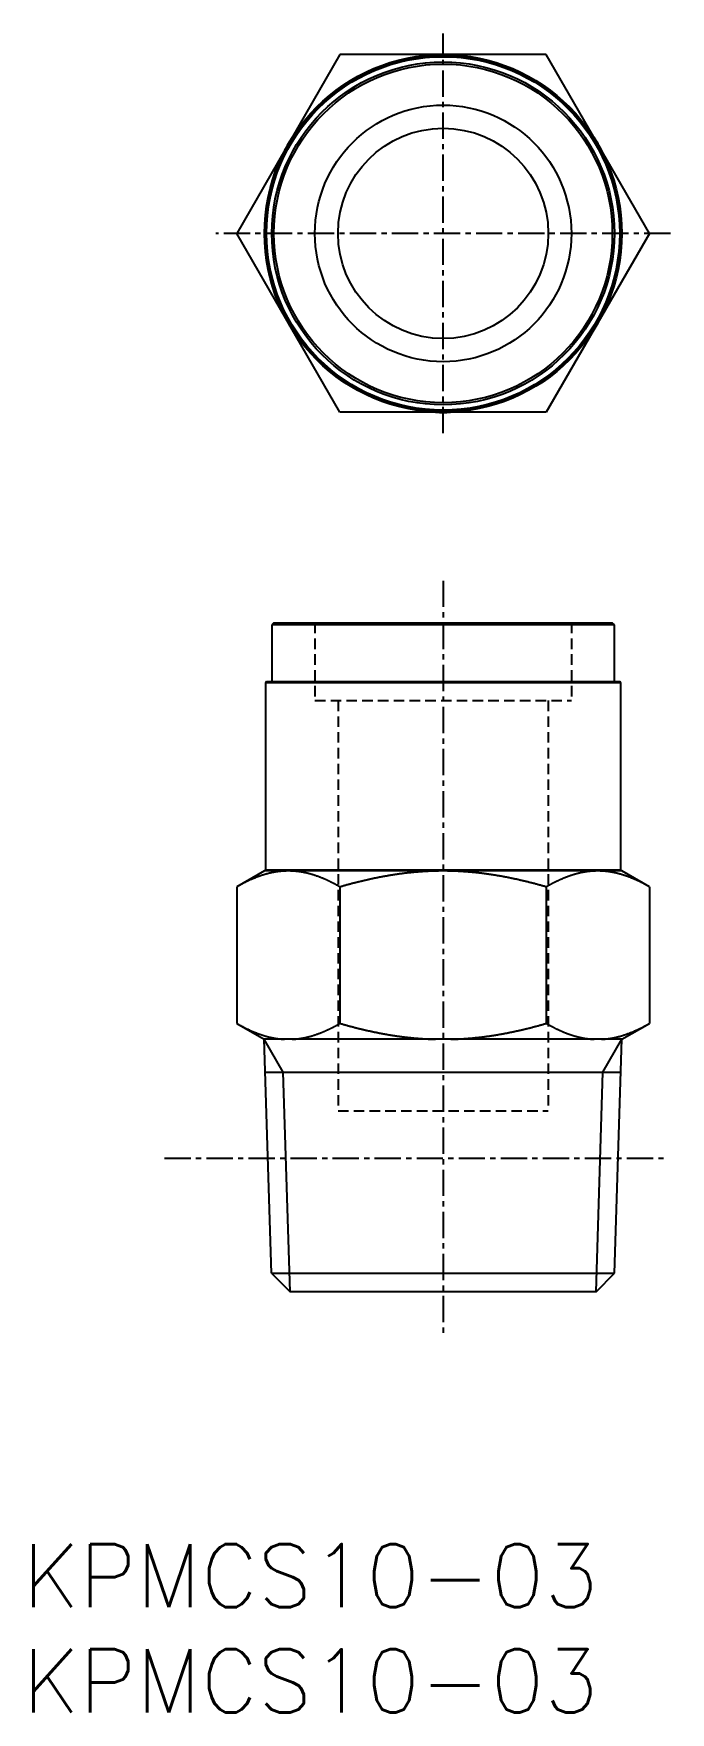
# Model space of a CAD drawing. Extents: x 0.5 to 30.8, y 0 to 79.8.
import ezdxf

# ---------------------------------------------------------------- set-up
doc = ezdxf.new("R2010")
doc.units = 0
doc.linetypes.add('CENTER', pattern=[2, 1.25, -0.25, 0.25, -0.25])
doc.linetypes.add('DASHED', pattern=[0.75, 0.5, -0.25])
doc.layers.get('0').update_dxf_attribs({"linetype": 'CONTINUOUS'})
for name, color, linetype in [('CENTER', 1, 'CENTER'), ('PV', 7, 'CONTINUOUS'), ('TV', 7, 'CONTINUOUS')]:
    doc.layers.add(name, color=color, linetype=linetype)
doc.styles.get("Standard").update_dxf_attribs({"font": 'txt.shx'})

# ---------------------------------------------------------------- blocks, each defined once
blk = doc.blocks.new('*U2')
at = {"color": 7, "linetype": 'CONTINUOUS'}
blk.add_text('KPMCS10-03', height=3, dxfattribs=at).set_placement((0, 0))
blk = doc.blocks.new('*U3')
at = {"color": 7, "linetype": 'CONTINUOUS'}
blk.add_text('KPMCS10-03', height=3, dxfattribs=at).set_placement((0, 5))

msp = doc.modelspace()

# ---------------------------------------------------------------- linework, layer by layer
at = {"color": 1, "linetype": 'CENTER'}
for p, q in [((20, 60.808), (20, 79.808)), ((30.815, 70.308), (9.185, 70.308))]:
    msp.add_line(p, q, dxfattribs=at)
at = {"color": 3, "linetype": 'DASHED'}
for p, q in [((13.9, 51.8), (13.9, 48.1)), ((26.1, 51.8), (26.1, 48.1)), ((13.9, 48.1), (26.1, 48.1)), ((15, 48.1), (15, 28.6)), ((25, 48.1), (25, 28.6)), ((15, 28.6), (25, 28.6))]:
    msp.add_line(p, q, dxfattribs=at)
at = {"color": 7, "linetype": 'CONTINUOUS'}
for p, q in [((11.84, 20.884), (11.492, 32)), ((28.16, 20.884), (28.508, 32)), ((11.541, 30.433), (28.459, 30.433)), ((11.84, 20.884), (12.723, 20)), ((11.84, 20.884), (28.16, 20.884)), ((27.277, 20), (28.16, 20.884)), ((27.277, 20), (12.723, 20))]:
    msp.add_line(p, q, dxfattribs=at)
at = {"color": 3, "linetype": 'CONTINUOUS'}
for p, q in [((12.397, 30.433), (11.492, 32)), ((27.603, 30.433), (28.508, 32)), ((12.723, 20), (12.397, 30.433)), ((27.277, 20), (27.603, 30.433))]:
    msp.add_line(p, q, dxfattribs=at)
at = {"layer": 'CENTER', "color": 1, "linetype": 'CENTER'}
for p, q in [((20, 53.8), (20, 18)), ((6.742, 26.35), (30.742, 26.35))]:
    msp.add_line(p, q, dxfattribs=at)
at = {"layer": 'PV', "color": 7, "linetype": 'CONTINUOUS'}
for p, q in [((11.95, 51.8), (11.85, 51.7)), ((11.85, 51.7), (11.85, 49)), ((28.15, 51.7), (11.85, 51.7)), ((11.95, 51.8), (28.05, 51.8)), ((28.15, 51.7), (28.05, 51.8)), ((28.15, 49), (28.15, 51.7)), ((11.6, 49), (11.55, 48.95)), ((28.45, 48.95), (11.55, 48.95)), ((11.55, 48.95), (11.55, 40.05)), ((11.6, 49), (28.4, 49)), ((28.45, 48.95), (28.4, 49)), ((28.45, 40.05), (28.45, 48.95)), ((11.5, 40), (10.185, 39.241)), ((28.5, 40), (11.5, 40)), ((11.55, 40.05), (28.45, 40.05)), ((11.55, 40.05), (11.6, 40)), ((28.4, 40), (28.45, 40.05)), ((29.815, 39.241), (28.5, 40)), ((10.185, 39.241), (10.185, 32.755)), ((15.093, 39.241), (15.093, 32.755)), ((24.907, 39.241), (24.907, 32.755)), ((29.815, 39.241), (29.815, 32.755)), ((10.185, 32.755), (11.492, 32)), ((28.508, 32), (29.815, 32.755)), ((28.508, 32), (11.492, 32))]:
    msp.add_line(p, q, dxfattribs=at)
for points in [[(12.639, 40), (12.621, 40), (12.603, 40), (12.585, 40), (12.567, 39.999), (12.549, 39.999), (12.531, 39.998), (12.512, 39.998), (12.494, 39.997), (12.476, 39.996), (12.458, 39.996), (12.44, 39.995), (12.422, 39.994), (12.404, 39.993), (12.386, 39.991), (12.368, 39.99), (12.35, 39.989), (12.332, 39.987), (12.314, 39.986), (12.296, 39.984), (12.278, 39.982), (12.26, 39.981), (12.242, 39.979), (12.225, 39.977), (12.207, 39.975), (12.189, 39.973), (12.171, 39.97), (12.153, 39.968), (12.135, 39.966), (12.117, 39.963), (12.099, 39.961), (12.081, 39.958), (12.064, 39.955), (12.046, 39.952), (12.028, 39.95), (12.01, 39.947), (11.992, 39.944), (11.975, 39.94), (11.957, 39.937), (11.939, 39.934), (11.921, 39.931), (11.904, 39.927), (11.886, 39.924), (11.868, 39.92), (11.851, 39.916), (11.833, 39.913), (11.815, 39.909), (11.798, 39.905), (11.78, 39.901), (11.762, 39.897), (11.745, 39.893), (11.727, 39.888), (11.71, 39.884), (11.692, 39.88), (11.675, 39.875), (11.657, 39.871), (11.64, 39.866), (11.622, 39.862), (11.605, 39.857), (11.588, 39.852), (11.57, 39.847), (11.553, 39.842), (11.535, 39.837), (11.518, 39.832), (11.501, 39.827), (11.484, 39.822), (11.466, 39.817), (11.449, 39.811), (11.432, 39.806), (11.415, 39.8), (11.397, 39.795), (11.38, 39.789), (11.363, 39.784), (11.346, 39.778), (11.329, 39.772), (11.312, 39.766), (11.295, 39.76), (11.278, 39.754), (11.261, 39.748), (11.244, 39.742), (11.227, 39.736), (11.21, 39.73), (11.193, 39.724), (11.176, 39.717), (11.159, 39.711), (11.142, 39.705), (11.125, 39.698), (11.109, 39.692), (11.092, 39.685), (11.075, 39.678), (11.058, 39.672), (11.042, 39.665), (11.025, 39.658), (11.008, 39.651), (10.992, 39.644), (10.975, 39.637), (10.958, 39.63), (10.942, 39.623), (10.925, 39.616), (10.909, 39.609), (10.892, 39.602), (10.875, 39.594), (10.859, 39.587), (10.842, 39.58), (10.826, 39.572), (10.81, 39.565), (10.793, 39.557), (10.777, 39.55), (10.76, 39.542), (10.744, 39.534), (10.728, 39.527), (10.711, 39.519), (10.695, 39.511), (10.679, 39.503), (10.663, 39.495), (10.646, 39.488), (10.63, 39.48), (10.614, 39.472), (10.598, 39.464), (10.582, 39.455), (10.566, 39.447), (10.55, 39.439), (10.534, 39.431), (10.518, 39.423), (10.501, 39.414), (10.485, 39.406), (10.469, 39.398), (10.454, 39.389), (10.438, 39.381), (10.422, 39.372), (10.406, 39.364), (10.39, 39.355), (10.374, 39.347), (10.358, 39.338), (10.342, 39.329), (10.326, 39.321), (10.311, 39.312), (10.295, 39.303), (10.279, 39.294), (10.263, 39.286), (10.248, 39.277), (10.232, 39.268), (10.216, 39.259), (10.201, 39.25), (10.185, 39.241)], [(15.093, 39.241), (15.077, 39.25), (15.061, 39.259), (15.046, 39.268), (15.03, 39.277), (15.014, 39.286), (14.998, 39.294), (14.983, 39.303), (14.967, 39.312), (14.951, 39.321), (14.935, 39.329), (14.919, 39.338), (14.904, 39.347), (14.888, 39.355), (14.872, 39.364), (14.856, 39.372), (14.84, 39.381), (14.824, 39.389), (14.808, 39.398), (14.792, 39.406), (14.776, 39.414), (14.76, 39.423), (14.744, 39.431), (14.728, 39.439), (14.712, 39.447), (14.696, 39.455), (14.68, 39.464), (14.663, 39.472), (14.647, 39.48), (14.631, 39.488), (14.615, 39.495), (14.599, 39.503), (14.582, 39.511), (14.566, 39.519), (14.55, 39.527), (14.533, 39.534), (14.517, 39.542), (14.501, 39.55), (14.484, 39.557), (14.468, 39.565), (14.452, 39.572), (14.435, 39.58), (14.419, 39.587), (14.402, 39.594), (14.386, 39.602), (14.369, 39.609), (14.353, 39.616), (14.336, 39.623), (14.319, 39.63), (14.303, 39.637), (14.286, 39.644), (14.269, 39.651), (14.253, 39.658), (14.236, 39.665), (14.219, 39.672), (14.203, 39.678), (14.186, 39.685), (14.169, 39.692), (14.152, 39.698), (14.135, 39.705), (14.118, 39.711), (14.102, 39.717), (14.085, 39.724), (14.068, 39.73), (14.051, 39.736), (14.034, 39.742), (14.017, 39.748), (14, 39.755), (13.983, 39.76), (13.966, 39.766), (13.949, 39.772), (13.932, 39.778), (13.914, 39.784), (13.897, 39.789), (13.88, 39.795), (13.863, 39.8), (13.846, 39.806), (13.829, 39.811), (13.811, 39.817), (13.794, 39.822), (13.777, 39.827), (13.759, 39.832), (13.742, 39.837), (13.725, 39.842), (13.707, 39.847), (13.69, 39.852), (13.673, 39.857), (13.655, 39.862), (13.638, 39.866), (13.62, 39.871), (13.603, 39.875), (13.585, 39.88), (13.568, 39.884), (13.55, 39.888), (13.533, 39.893), (13.515, 39.897), (13.498, 39.901), (13.48, 39.905), (13.462, 39.909), (13.445, 39.913), (13.427, 39.916), (13.409, 39.92), (13.392, 39.924), (13.374, 39.927), (13.356, 39.931), (13.339, 39.934), (13.321, 39.937), (13.303, 39.94), (13.285, 39.944), (13.267, 39.947), (13.25, 39.95), (13.232, 39.952), (13.214, 39.955), (13.196, 39.958), (13.178, 39.961), (13.16, 39.963), (13.143, 39.966), (13.125, 39.968), (13.107, 39.97), (13.089, 39.973), (13.071, 39.975), (13.053, 39.977), (13.035, 39.979), (13.017, 39.981), (12.999, 39.982), (12.981, 39.984), (12.963, 39.986), (12.945, 39.987), (12.927, 39.989), (12.909, 39.99), (12.891, 39.991), (12.873, 39.993), (12.855, 39.994), (12.837, 39.995), (12.819, 39.996), (12.801, 39.996), (12.783, 39.997), (12.765, 39.998), (12.747, 39.998), (12.729, 39.999), (12.711, 39.999), (12.693, 40), (12.675, 40), (12.657, 40), (12.639, 40)], [(20, 40), (19.965, 40), (19.931, 40), (19.896, 40), (19.862, 39.999), (19.827, 39.999), (19.792, 39.999), (19.758, 39.998), (19.723, 39.997), (19.689, 39.997), (19.654, 39.996), (19.619, 39.995), (19.585, 39.994), (19.55, 39.993), (19.516, 39.992), (19.481, 39.991), (19.446, 39.99), (19.412, 39.988), (19.377, 39.987), (19.343, 39.985), (19.308, 39.984), (19.274, 39.982), (19.239, 39.98), (19.205, 39.979), (19.17, 39.977), (19.135, 39.975), (19.101, 39.973), (19.066, 39.97), (19.032, 39.968), (18.997, 39.966), (18.963, 39.964), (18.928, 39.961), (18.894, 39.959), (18.859, 39.956), (18.825, 39.953), (18.79, 39.951), (18.756, 39.948), (18.721, 39.945), (18.687, 39.942), (18.652, 39.939), (18.618, 39.936), (18.583, 39.932), (18.549, 39.929), (18.515, 39.926), (18.48, 39.922), (18.446, 39.919), (18.411, 39.915), (18.377, 39.911), (18.343, 39.908), (18.308, 39.904), (18.274, 39.9), (18.239, 39.896), (18.205, 39.892), (18.171, 39.888), (18.136, 39.883), (18.102, 39.879), (18.068, 39.875), (18.033, 39.87), (17.999, 39.866), (17.965, 39.861), (17.93, 39.857), (17.896, 39.852), (17.862, 39.847), (17.828, 39.842), (17.793, 39.837), (17.759, 39.832), (17.725, 39.827), (17.691, 39.822), (17.657, 39.817), (17.622, 39.812), (17.588, 39.806), (17.554, 39.801), (17.52, 39.795), (17.486, 39.79), (17.451, 39.784), (17.417, 39.778), (17.383, 39.773), (17.349, 39.767), (17.315, 39.761), (17.281, 39.755), (17.247, 39.749), (17.213, 39.743), (17.179, 39.737), (17.145, 39.731), (17.111, 39.724), (17.077, 39.718), (17.043, 39.711), (17.009, 39.705), (16.975, 39.698), (16.941, 39.692), (16.907, 39.685), (16.873, 39.678), (16.839, 39.672), (16.805, 39.665), (16.771, 39.658), (16.737, 39.651), (16.703, 39.644), (16.669, 39.637), (16.636, 39.63), (16.602, 39.622), (16.568, 39.615), (16.534, 39.608), (16.5, 39.6), (16.467, 39.593), (16.433, 39.585), (16.399, 39.578), (16.365, 39.57), (16.332, 39.562), (16.298, 39.555), (16.264, 39.547), (16.23, 39.539), (16.197, 39.531), (16.163, 39.523), (16.129, 39.515), (16.096, 39.507), (16.062, 39.499), (16.029, 39.491), (15.995, 39.483), (15.961, 39.474), (15.928, 39.466), (15.894, 39.457), (15.861, 39.449), (15.827, 39.441), (15.794, 39.432), (15.76, 39.423), (15.727, 39.415), (15.693, 39.406), (15.66, 39.397), (15.626, 39.388), (15.593, 39.38), (15.559, 39.371), (15.526, 39.362), (15.492, 39.353), (15.459, 39.344), (15.426, 39.334), (15.392, 39.325), (15.359, 39.316), (15.326, 39.307), (15.292, 39.298), (15.259, 39.288), (15.226, 39.279), (15.192, 39.269), (15.159, 39.26), (15.126, 39.25), (15.093, 39.241)], [(24.907, 39.241), (24.872, 39.251), (24.837, 39.261), (24.802, 39.271), (24.767, 39.281), (24.731, 39.291), (24.696, 39.301), (24.661, 39.311), (24.625, 39.32), (24.59, 39.33), (24.555, 39.34), (24.519, 39.349), (24.484, 39.359), (24.449, 39.369), (24.413, 39.378), (24.378, 39.387), (24.342, 39.397), (24.307, 39.406), (24.272, 39.415), (24.236, 39.424), (24.201, 39.433), (24.165, 39.443), (24.13, 39.452), (24.094, 39.46), (24.058, 39.469), (24.023, 39.478), (23.987, 39.487), (23.952, 39.496), (23.916, 39.504), (23.88, 39.513), (23.845, 39.521), (23.809, 39.53), (23.774, 39.538), (23.738, 39.546), (23.702, 39.555), (23.666, 39.563), (23.631, 39.571), (23.595, 39.579), (23.559, 39.587), (23.523, 39.595), (23.488, 39.603), (23.452, 39.611), (23.416, 39.618), (23.38, 39.626), (23.344, 39.634), (23.309, 39.641), (23.273, 39.649), (23.237, 39.656), (23.201, 39.664), (23.165, 39.671), (23.129, 39.678), (23.093, 39.685), (23.057, 39.692), (23.021, 39.699), (22.985, 39.706), (22.949, 39.713), (22.913, 39.72), (22.877, 39.726), (22.841, 39.733), (22.805, 39.74), (22.769, 39.746), (22.733, 39.753), (22.697, 39.759), (22.661, 39.765), (22.625, 39.771), (22.589, 39.777), (22.553, 39.784), (22.516, 39.789), (22.48, 39.795), (22.444, 39.801), (22.408, 39.807), (22.372, 39.813), (22.335, 39.818), (22.299, 39.824), (22.263, 39.829), (22.227, 39.834), (22.19, 39.84), (22.154, 39.845), (22.118, 39.85), (22.082, 39.855), (22.045, 39.86), (22.009, 39.865), (21.973, 39.87), (21.936, 39.874), (21.9, 39.879), (21.864, 39.883), (21.827, 39.888), (21.791, 39.892), (21.755, 39.897), (21.718, 39.901), (21.682, 39.905), (21.645, 39.909), (21.609, 39.913), (21.572, 39.917), (21.536, 39.921), (21.5, 39.924), (21.463, 39.928), (21.427, 39.931), (21.39, 39.935), (21.354, 39.938), (21.317, 39.941), (21.281, 39.945), (21.244, 39.948), (21.208, 39.951), (21.171, 39.954), (21.135, 39.956), (21.098, 39.959), (21.062, 39.962), (21.025, 39.964), (20.988, 39.967), (20.952, 39.969), (20.915, 39.972), (20.879, 39.974), (20.842, 39.976), (20.806, 39.978), (20.769, 39.98), (20.732, 39.982), (20.696, 39.984), (20.659, 39.985), (20.623, 39.987), (20.586, 39.988), (20.549, 39.99), (20.513, 39.991), (20.476, 39.992), (20.44, 39.993), (20.403, 39.994), (20.366, 39.995), (20.33, 39.996), (20.293, 39.997), (20.256, 39.998), (20.22, 39.998), (20.183, 39.999), (20.147, 39.999), (20.11, 40), (20.073, 40), (20.037, 40), (20, 40)], [(27.361, 40), (27.343, 40), (27.325, 40), (27.307, 40), (27.289, 39.999), (27.271, 39.999), (27.253, 39.998), (27.235, 39.998), (27.217, 39.997), (27.199, 39.996), (27.181, 39.996), (27.163, 39.995), (27.145, 39.994), (27.127, 39.993), (27.109, 39.991), (27.091, 39.99), (27.073, 39.989), (27.055, 39.987), (27.037, 39.986), (27.019, 39.984), (27.001, 39.982), (26.983, 39.981), (26.965, 39.979), (26.947, 39.977), (26.929, 39.975), (26.911, 39.973), (26.893, 39.97), (26.875, 39.968), (26.857, 39.966), (26.84, 39.963), (26.822, 39.961), (26.804, 39.958), (26.786, 39.955), (26.768, 39.952), (26.75, 39.95), (26.733, 39.947), (26.715, 39.944), (26.697, 39.94), (26.679, 39.937), (26.661, 39.934), (26.644, 39.931), (26.626, 39.927), (26.608, 39.924), (26.591, 39.92), (26.573, 39.916), (26.555, 39.913), (26.538, 39.909), (26.52, 39.905), (26.502, 39.901), (26.485, 39.897), (26.467, 39.893), (26.45, 39.888), (26.432, 39.884), (26.415, 39.88), (26.397, 39.875), (26.38, 39.871), (26.362, 39.866), (26.345, 39.862), (26.327, 39.857), (26.31, 39.852), (26.293, 39.847), (26.275, 39.842), (26.258, 39.837), (26.241, 39.832), (26.223, 39.827), (26.206, 39.822), (26.189, 39.817), (26.172, 39.811), (26.154, 39.806), (26.137, 39.8), (26.12, 39.795), (26.103, 39.789), (26.086, 39.784), (26.068, 39.778), (26.051, 39.772), (26.034, 39.766), (26.017, 39.76), (26, 39.754), (25.983, 39.748), (25.966, 39.742), (25.949, 39.736), (25.932, 39.73), (25.915, 39.724), (25.898, 39.717), (25.882, 39.711), (25.865, 39.705), (25.848, 39.698), (25.831, 39.692), (25.814, 39.685), (25.798, 39.678), (25.781, 39.672), (25.764, 39.665), (25.747, 39.658), (25.731, 39.651), (25.714, 39.644), (25.697, 39.637), (25.681, 39.63), (25.664, 39.623), (25.648, 39.616), (25.631, 39.609), (25.614, 39.602), (25.598, 39.594), (25.581, 39.587), (25.565, 39.58), (25.548, 39.572), (25.532, 39.565), (25.516, 39.557), (25.499, 39.55), (25.483, 39.542), (25.467, 39.534), (25.45, 39.527), (25.434, 39.519), (25.418, 39.511), (25.401, 39.503), (25.385, 39.495), (25.369, 39.488), (25.353, 39.48), (25.337, 39.472), (25.32, 39.464), (25.304, 39.455), (25.288, 39.447), (25.272, 39.439), (25.256, 39.431), (25.24, 39.423), (25.224, 39.414), (25.208, 39.406), (25.192, 39.398), (25.176, 39.389), (25.16, 39.381), (25.144, 39.372), (25.128, 39.364), (25.112, 39.355), (25.096, 39.347), (25.081, 39.338), (25.065, 39.329), (25.049, 39.321), (25.033, 39.312), (25.017, 39.303), (25.002, 39.294), (24.986, 39.286), (24.97, 39.277), (24.954, 39.268), (24.939, 39.259), (24.923, 39.25), (24.907, 39.241)], [(29.815, 39.241), (29.799, 39.25), (29.784, 39.259), (29.768, 39.268), (29.752, 39.277), (29.737, 39.286), (29.721, 39.294), (29.705, 39.303), (29.689, 39.312), (29.674, 39.321), (29.658, 39.329), (29.642, 39.338), (29.626, 39.347), (29.61, 39.355), (29.594, 39.364), (29.578, 39.372), (29.562, 39.381), (29.546, 39.389), (29.531, 39.398), (29.515, 39.406), (29.499, 39.414), (29.482, 39.423), (29.466, 39.431), (29.45, 39.439), (29.434, 39.447), (29.418, 39.455), (29.402, 39.464), (29.386, 39.472), (29.37, 39.48), (29.354, 39.488), (29.337, 39.495), (29.321, 39.503), (29.305, 39.511), (29.289, 39.519), (29.272, 39.527), (29.256, 39.534), (29.24, 39.542), (29.223, 39.55), (29.207, 39.557), (29.19, 39.565), (29.174, 39.572), (29.158, 39.58), (29.141, 39.587), (29.125, 39.594), (29.108, 39.602), (29.091, 39.609), (29.075, 39.616), (29.058, 39.623), (29.042, 39.63), (29.025, 39.637), (29.008, 39.644), (28.992, 39.651), (28.975, 39.658), (28.958, 39.665), (28.942, 39.672), (28.925, 39.678), (28.908, 39.685), (28.891, 39.692), (28.875, 39.698), (28.858, 39.705), (28.841, 39.711), (28.824, 39.717), (28.807, 39.724), (28.79, 39.73), (28.773, 39.736), (28.756, 39.742), (28.739, 39.748), (28.722, 39.755), (28.705, 39.76), (28.688, 39.766), (28.671, 39.772), (28.654, 39.778), (28.637, 39.784), (28.62, 39.789), (28.603, 39.795), (28.585, 39.8), (28.568, 39.806), (28.551, 39.811), (28.534, 39.817), (28.516, 39.822), (28.499, 39.827), (28.482, 39.832), (28.465, 39.837), (28.447, 39.842), (28.43, 39.847), (28.412, 39.852), (28.395, 39.857), (28.378, 39.862), (28.36, 39.866), (28.343, 39.871), (28.325, 39.875), (28.308, 39.88), (28.29, 39.884), (28.273, 39.888), (28.255, 39.893), (28.238, 39.897), (28.22, 39.901), (28.202, 39.905), (28.185, 39.909), (28.167, 39.913), (28.149, 39.916), (28.132, 39.92), (28.114, 39.924), (28.096, 39.927), (28.079, 39.931), (28.061, 39.934), (28.043, 39.937), (28.025, 39.94), (28.008, 39.944), (27.99, 39.947), (27.972, 39.95), (27.954, 39.952), (27.936, 39.955), (27.919, 39.958), (27.901, 39.961), (27.883, 39.963), (27.865, 39.966), (27.847, 39.968), (27.829, 39.97), (27.811, 39.973), (27.793, 39.975), (27.775, 39.977), (27.758, 39.979), (27.74, 39.981), (27.722, 39.982), (27.704, 39.984), (27.686, 39.986), (27.668, 39.987), (27.65, 39.989), (27.632, 39.99), (27.614, 39.991), (27.596, 39.993), (27.578, 39.994), (27.56, 39.995), (27.542, 39.996), (27.524, 39.996), (27.506, 39.997), (27.488, 39.998), (27.469, 39.998), (27.451, 39.999), (27.433, 39.999), (27.415, 40), (27.397, 40), (27.379, 40), (27.361, 40)], [(10.185, 32.755), (10.2, 32.746), (10.214, 32.738), (10.229, 32.73), (10.243, 32.721), (10.258, 32.713), (10.273, 32.705), (10.287, 32.697), (10.302, 32.689), (10.317, 32.68), (10.331, 32.672), (10.346, 32.664), (10.361, 32.656), (10.376, 32.648), (10.39, 32.64), (10.405, 32.632), (10.42, 32.624), (10.435, 32.616), (10.45, 32.608), (10.465, 32.601), (10.479, 32.593), (10.494, 32.585), (10.509, 32.577), (10.524, 32.57), (10.539, 32.562), (10.554, 32.554), (10.569, 32.547), (10.584, 32.539), (10.599, 32.532), (10.614, 32.524), (10.629, 32.517), (10.644, 32.509), (10.659, 32.502), (10.674, 32.494), (10.69, 32.487), (10.705, 32.48), (10.72, 32.473), (10.735, 32.465), (10.75, 32.458), (10.765, 32.451), (10.781, 32.444), (10.796, 32.437), (10.811, 32.43), (10.827, 32.423), (10.842, 32.416), (10.857, 32.409), (10.873, 32.403), (10.888, 32.396), (10.903, 32.389), (10.919, 32.382), (10.934, 32.376), (10.95, 32.369), (10.965, 32.362), (10.981, 32.356), (10.996, 32.349), (11.012, 32.343), (11.027, 32.337), (11.043, 32.33), (11.058, 32.324), (11.074, 32.318), (11.089, 32.312), (11.105, 32.305), (11.121, 32.299), (11.136, 32.293), (11.152, 32.287), (11.168, 32.281), (11.184, 32.275), (11.199, 32.269), (11.215, 32.264), (11.231, 32.258), (11.247, 32.252), (11.262, 32.247), (11.278, 32.241), (11.294, 32.235), (11.31, 32.23), (11.326, 32.224), (11.342, 32.219), (11.358, 32.214), (11.374, 32.208), (11.39, 32.203), (11.406, 32.198), (11.422, 32.193), (11.438, 32.188), (11.454, 32.183), (11.47, 32.178), (11.486, 32.173), (11.502, 32.168), (11.518, 32.163), (11.534, 32.159), (11.55, 32.154), (11.567, 32.149), (11.583, 32.145), (11.599, 32.14), (11.615, 32.136), (11.631, 32.132), (11.648, 32.127), (11.664, 32.123), (11.68, 32.119), (11.696, 32.115), (11.713, 32.111), (11.729, 32.107), (11.745, 32.103), (11.762, 32.099), (11.778, 32.095), (11.794, 32.092), (11.811, 32.088), (11.827, 32.084), (11.844, 32.081), (11.86, 32.077), (11.877, 32.074), (11.893, 32.071), (11.91, 32.067), (11.926, 32.064), (11.943, 32.061), (11.959, 32.058), (11.976, 32.055), (11.992, 32.052), (12.009, 32.049), (12.025, 32.047), (12.042, 32.044), (12.059, 32.041), (12.075, 32.039), (12.092, 32.036), (12.108, 32.034), (12.125, 32.031), (12.142, 32.029), (12.158, 32.027), (12.175, 32.025), (12.192, 32.023), (12.208, 32.021), (12.225, 32.019), (12.242, 32.017), (12.258, 32.015), (12.275, 32.014), (12.292, 32.012), (12.309, 32.01), (12.325, 32.009), (12.342, 32.008), (12.359, 32.006), (12.376, 32.005), (12.392, 32.004), (12.409, 32.003), (12.426, 32.002), (12.443, 32.001), (12.459, 32)], [(12.818, 32), (12.837, 32.001), (12.856, 32.002), (12.875, 32.003), (12.894, 32.004), (12.912, 32.006), (12.931, 32.007), (12.95, 32.009), (12.969, 32.01), (12.988, 32.012), (13.007, 32.014), (13.025, 32.016), (13.044, 32.018), (13.063, 32.02), (13.082, 32.022), (13.101, 32.025), (13.119, 32.027), (13.138, 32.029), (13.157, 32.032), (13.175, 32.035), (13.194, 32.037), (13.213, 32.04), (13.232, 32.043), (13.25, 32.046), (13.269, 32.049), (13.287, 32.052), (13.306, 32.056), (13.325, 32.059), (13.343, 32.063), (13.362, 32.066), (13.38, 32.07), (13.399, 32.074), (13.417, 32.077), (13.436, 32.081), (13.454, 32.085), (13.473, 32.089), (13.491, 32.093), (13.51, 32.098), (13.528, 32.102), (13.547, 32.106), (13.565, 32.111), (13.583, 32.115), (13.602, 32.12), (13.62, 32.125), (13.638, 32.129), (13.656, 32.134), (13.675, 32.139), (13.693, 32.144), (13.711, 32.149), (13.729, 32.155), (13.747, 32.16), (13.766, 32.165), (13.784, 32.171), (13.802, 32.176), (13.82, 32.182), (13.838, 32.187), (13.856, 32.193), (13.874, 32.199), (13.892, 32.205), (13.91, 32.21), (13.928, 32.216), (13.946, 32.222), (13.964, 32.229), (13.981, 32.235), (13.999, 32.241), (14.017, 32.247), (14.035, 32.254), (14.053, 32.26), (14.07, 32.267), (14.088, 32.273), (14.106, 32.28), (14.123, 32.286), (14.141, 32.293), (14.159, 32.3), (14.176, 32.307), (14.194, 32.314), (14.212, 32.321), (14.229, 32.328), (14.247, 32.335), (14.264, 32.342), (14.282, 32.349), (14.299, 32.357), (14.316, 32.364), (14.334, 32.372), (14.351, 32.379), (14.368, 32.386), (14.386, 32.394), (14.403, 32.402), (14.42, 32.409), (14.438, 32.417), (14.455, 32.425), (14.472, 32.433), (14.489, 32.441), (14.506, 32.449), (14.523, 32.457), (14.541, 32.465), (14.558, 32.473), (14.575, 32.481), (14.592, 32.489), (14.609, 32.497), (14.626, 32.505), (14.643, 32.514), (14.66, 32.522), (14.677, 32.531), (14.694, 32.539), (14.71, 32.548), (14.727, 32.556), (14.744, 32.565), (14.761, 32.573), (14.778, 32.582), (14.794, 32.591), (14.811, 32.6), (14.828, 32.608), (14.845, 32.617), (14.861, 32.626), (14.878, 32.635), (14.895, 32.644), (14.911, 32.653), (14.928, 32.662), (14.944, 32.671), (14.961, 32.68), (14.977, 32.69), (14.994, 32.699), (15.01, 32.708), (15.027, 32.717), (15.043, 32.727), (15.06, 32.736), (15.076, 32.745), (15.093, 32.755)], [(15.093, 32.755), (15.125, 32.745), (15.158, 32.736), (15.191, 32.727), (15.223, 32.717), (15.256, 32.708), (15.289, 32.699), (15.321, 32.69), (15.354, 32.681), (15.387, 32.672), (15.42, 32.663), (15.453, 32.654), (15.485, 32.645), (15.518, 32.636), (15.551, 32.627), (15.584, 32.618), (15.617, 32.61), (15.65, 32.601), (15.683, 32.592), (15.715, 32.584), (15.748, 32.575), (15.781, 32.567), (15.814, 32.558), (15.847, 32.55), (15.88, 32.542), (15.913, 32.533), (15.946, 32.525), (15.979, 32.517), (16.012, 32.509), (16.045, 32.501), (16.078, 32.493), (16.111, 32.485), (16.144, 32.477), (16.177, 32.469), (16.21, 32.461), (16.244, 32.453), (16.277, 32.446), (16.31, 32.438), (16.343, 32.431), (16.376, 32.423), (16.409, 32.416), (16.442, 32.408), (16.476, 32.401), (16.509, 32.393), (16.542, 32.386), (16.575, 32.379), (16.609, 32.372), (16.642, 32.365), (16.675, 32.358), (16.708, 32.351), (16.742, 32.344), (16.775, 32.337), (16.808, 32.33), (16.842, 32.323), (16.875, 32.317), (16.908, 32.31), (16.942, 32.304), (16.975, 32.297), (17.008, 32.291), (17.042, 32.284), (17.075, 32.278), (17.109, 32.272), (17.142, 32.266), (17.176, 32.259), (17.209, 32.253), (17.242, 32.247), (17.276, 32.242), (17.309, 32.236), (17.343, 32.23), (17.376, 32.224), (17.41, 32.218), (17.443, 32.213), (17.477, 32.207), (17.511, 32.202), (17.544, 32.196), (17.578, 32.191), (17.611, 32.186), (17.645, 32.181), (17.679, 32.175), (17.712, 32.17), (17.746, 32.165), (17.779, 32.16), (17.813, 32.155), (17.847, 32.151), (17.88, 32.146), (17.914, 32.141), (17.948, 32.137), (17.981, 32.132), (18.015, 32.128), (18.049, 32.123), (18.083, 32.119), (18.116, 32.115), (18.15, 32.111), (18.184, 32.106), (18.218, 32.102), (18.251, 32.098), (18.285, 32.095), (18.319, 32.091), (18.353, 32.087), (18.386, 32.083), (18.42, 32.08), (18.454, 32.076), (18.488, 32.073), (18.522, 32.069), (18.556, 32.066), (18.589, 32.063), (18.623, 32.06), (18.657, 32.057), (18.691, 32.054), (18.725, 32.051), (18.759, 32.048), (18.793, 32.045), (18.827, 32.042), (18.86, 32.04), (18.894, 32.037), (18.928, 32.035), (18.962, 32.032), (18.996, 32.03), (19.03, 32.028), (19.064, 32.025), (19.098, 32.023), (19.132, 32.021), (19.166, 32.019), (19.2, 32.017), (19.234, 32.016), (19.268, 32.014), (19.302, 32.012), (19.336, 32.011), (19.37, 32.009), (19.403, 32.008), (19.437, 32.006), (19.471, 32.005), (19.505, 32.004), (19.539, 32.003), (19.573, 32.002), (19.607, 32.001), (19.641, 32)], [(20.359, 32), (20.393, 32.001), (20.427, 32.002), (20.461, 32.003), (20.495, 32.004), (20.529, 32.005), (20.563, 32.006), (20.597, 32.008), (20.63, 32.009), (20.664, 32.011), (20.698, 32.012), (20.732, 32.014), (20.766, 32.016), (20.8, 32.017), (20.834, 32.019), (20.868, 32.021), (20.902, 32.023), (20.936, 32.025), (20.97, 32.028), (21.004, 32.03), (21.038, 32.032), (21.072, 32.035), (21.106, 32.037), (21.14, 32.04), (21.173, 32.042), (21.207, 32.045), (21.241, 32.048), (21.275, 32.051), (21.309, 32.053), (21.343, 32.057), (21.377, 32.06), (21.411, 32.063), (21.444, 32.066), (21.478, 32.069), (21.512, 32.073), (21.546, 32.076), (21.58, 32.08), (21.614, 32.083), (21.647, 32.087), (21.681, 32.091), (21.715, 32.095), (21.749, 32.098), (21.782, 32.102), (21.816, 32.106), (21.85, 32.111), (21.884, 32.115), (21.917, 32.119), (21.951, 32.123), (21.985, 32.128), (22.019, 32.132), (22.052, 32.137), (22.086, 32.141), (22.12, 32.146), (22.153, 32.151), (22.187, 32.155), (22.221, 32.16), (22.254, 32.165), (22.288, 32.17), (22.321, 32.175), (22.355, 32.181), (22.389, 32.186), (22.422, 32.191), (22.456, 32.196), (22.489, 32.202), (22.523, 32.207), (22.557, 32.213), (22.59, 32.218), (22.624, 32.224), (22.657, 32.23), (22.691, 32.236), (22.724, 32.241), (22.758, 32.247), (22.791, 32.253), (22.824, 32.259), (22.858, 32.266), (22.891, 32.272), (22.925, 32.278), (22.958, 32.284), (22.992, 32.291), (23.025, 32.297), (23.058, 32.304), (23.092, 32.31), (23.125, 32.317), (23.158, 32.323), (23.192, 32.33), (23.225, 32.337), (23.258, 32.344), (23.292, 32.351), (23.325, 32.358), (23.358, 32.365), (23.391, 32.372), (23.425, 32.379), (23.458, 32.386), (23.491, 32.393), (23.524, 32.401), (23.558, 32.408), (23.591, 32.416), (23.624, 32.423), (23.657, 32.431), (23.69, 32.438), (23.723, 32.446), (23.756, 32.453), (23.79, 32.461), (23.823, 32.469), (23.856, 32.477), (23.889, 32.485), (23.922, 32.493), (23.955, 32.501), (23.988, 32.509), (24.021, 32.517), (24.054, 32.525), (24.087, 32.533), (24.12, 32.542), (24.153, 32.55), (24.186, 32.558), (24.219, 32.567), (24.252, 32.575), (24.285, 32.584), (24.317, 32.592), (24.35, 32.601), (24.383, 32.61), (24.416, 32.618), (24.449, 32.627), (24.482, 32.636), (24.515, 32.645), (24.547, 32.654), (24.58, 32.663), (24.613, 32.672), (24.646, 32.681), (24.679, 32.69), (24.711, 32.699), (24.744, 32.708), (24.777, 32.717), (24.809, 32.727), (24.842, 32.736), (24.875, 32.745), (24.907, 32.755)], [(24.907, 32.755), (24.922, 32.746), (24.937, 32.738), (24.951, 32.73), (24.966, 32.721), (24.98, 32.713), (24.995, 32.705), (25.01, 32.697), (25.024, 32.689), (25.039, 32.68), (25.054, 32.672), (25.069, 32.664), (25.083, 32.656), (25.098, 32.648), (25.113, 32.64), (25.128, 32.632), (25.142, 32.624), (25.157, 32.616), (25.172, 32.608), (25.187, 32.601), (25.202, 32.593), (25.217, 32.585), (25.232, 32.577), (25.247, 32.57), (25.262, 32.562), (25.276, 32.554), (25.291, 32.547), (25.306, 32.539), (25.321, 32.532), (25.337, 32.524), (25.352, 32.517), (25.367, 32.509), (25.382, 32.502), (25.397, 32.494), (25.412, 32.487), (25.427, 32.48), (25.442, 32.473), (25.457, 32.465), (25.473, 32.458), (25.488, 32.451), (25.503, 32.444), (25.518, 32.437), (25.534, 32.43), (25.549, 32.423), (25.564, 32.416), (25.58, 32.409), (25.595, 32.403), (25.61, 32.396), (25.626, 32.389), (25.641, 32.382), (25.657, 32.376), (25.672, 32.369), (25.687, 32.362), (25.703, 32.356), (25.718, 32.349), (25.734, 32.343), (25.75, 32.337), (25.765, 32.33), (25.781, 32.324), (25.796, 32.318), (25.812, 32.312), (25.828, 32.305), (25.843, 32.299), (25.859, 32.293), (25.875, 32.287), (25.89, 32.281), (25.906, 32.275), (25.922, 32.269), (25.937, 32.264), (25.953, 32.258), (25.969, 32.252), (25.985, 32.247), (26.001, 32.241), (26.017, 32.235), (26.032, 32.23), (26.048, 32.224), (26.064, 32.219), (26.08, 32.214), (26.096, 32.208), (26.112, 32.203), (26.128, 32.198), (26.144, 32.193), (26.16, 32.188), (26.176, 32.183), (26.192, 32.178), (26.208, 32.173), (26.224, 32.168), (26.241, 32.163), (26.257, 32.159), (26.273, 32.154), (26.289, 32.149), (26.305, 32.145), (26.321, 32.14), (26.338, 32.136), (26.354, 32.132), (26.37, 32.127), (26.386, 32.123), (26.403, 32.119), (26.419, 32.115), (26.435, 32.111), (26.451, 32.107), (26.468, 32.103), (26.484, 32.099), (26.501, 32.095), (26.517, 32.092), (26.533, 32.088), (26.55, 32.084), (26.566, 32.081), (26.583, 32.077), (26.599, 32.074), (26.616, 32.071), (26.632, 32.067), (26.649, 32.064), (26.665, 32.061), (26.682, 32.058), (26.698, 32.055), (26.715, 32.052), (26.731, 32.049), (26.748, 32.047), (26.764, 32.044), (26.781, 32.041), (26.798, 32.039), (26.814, 32.036), (26.831, 32.034), (26.847, 32.031), (26.864, 32.029), (26.881, 32.027), (26.897, 32.025), (26.914, 32.023), (26.931, 32.021), (26.947, 32.019), (26.964, 32.017), (26.981, 32.015), (26.998, 32.014), (27.014, 32.012), (27.031, 32.01), (27.048, 32.009), (27.065, 32.008), (27.081, 32.006), (27.098, 32.005), (27.115, 32.004), (27.132, 32.003), (27.148, 32.002), (27.165, 32.001), (27.182, 32)], [(27.541, 32), (27.559, 32.001), (27.578, 32.002), (27.597, 32.003), (27.616, 32.004), (27.635, 32.006), (27.654, 32.007), (27.673, 32.009), (27.691, 32.01), (27.71, 32.012), (27.729, 32.014), (27.748, 32.016), (27.767, 32.018), (27.785, 32.02), (27.804, 32.022), (27.823, 32.025), (27.842, 32.027), (27.86, 32.029), (27.879, 32.032), (27.898, 32.035), (27.917, 32.037), (27.935, 32.04), (27.954, 32.043), (27.973, 32.046), (27.991, 32.049), (28.01, 32.052), (28.028, 32.056), (28.047, 32.059), (28.066, 32.063), (28.084, 32.066), (28.103, 32.07), (28.121, 32.074), (28.14, 32.077), (28.158, 32.081), (28.177, 32.085), (28.195, 32.089), (28.214, 32.093), (28.232, 32.098), (28.251, 32.102), (28.269, 32.106), (28.287, 32.111), (28.306, 32.115), (28.324, 32.12), (28.342, 32.125), (28.361, 32.129), (28.379, 32.134), (28.397, 32.139), (28.415, 32.144), (28.433, 32.149), (28.452, 32.155), (28.47, 32.16), (28.488, 32.165), (28.506, 32.171), (28.524, 32.176), (28.542, 32.182), (28.56, 32.187), (28.578, 32.193), (28.596, 32.199), (28.614, 32.205), (28.632, 32.21), (28.65, 32.216), (28.668, 32.222), (28.686, 32.229), (28.704, 32.235), (28.722, 32.241), (28.74, 32.247), (28.757, 32.254), (28.775, 32.26), (28.793, 32.267), (28.811, 32.273), (28.828, 32.28), (28.846, 32.286), (28.864, 32.293), (28.881, 32.3), (28.899, 32.307), (28.916, 32.314), (28.934, 32.321), (28.951, 32.328), (28.969, 32.335), (28.986, 32.342), (29.004, 32.349), (29.021, 32.357), (29.039, 32.364), (29.056, 32.372), (29.074, 32.379), (29.091, 32.386), (29.108, 32.394), (29.126, 32.402), (29.143, 32.409), (29.16, 32.417), (29.177, 32.425), (29.194, 32.433), (29.212, 32.441), (29.229, 32.449), (29.246, 32.457), (29.263, 32.465), (29.28, 32.473), (29.297, 32.481), (29.314, 32.489), (29.331, 32.497), (29.348, 32.505), (29.365, 32.514), (29.382, 32.522), (29.399, 32.531), (29.416, 32.539), (29.433, 32.548), (29.45, 32.556), (29.467, 32.565), (29.483, 32.573), (29.5, 32.582), (29.517, 32.591), (29.534, 32.6), (29.55, 32.608), (29.567, 32.617), (29.584, 32.626), (29.6, 32.635), (29.617, 32.644), (29.634, 32.653), (29.65, 32.662), (29.667, 32.671), (29.683, 32.68), (29.7, 32.69), (29.716, 32.699), (29.733, 32.708), (29.749, 32.717), (29.766, 32.727), (29.782, 32.736), (29.799, 32.745), (29.815, 32.755)]]:
    msp.add_lwpolyline(points, dxfattribs=at)
at = {"layer": 'TV', "color": 7, "linetype": 'CONTINUOUS'}
for p, q in [((15.093, 78.808), (10.185, 70.308)), ((24.907, 78.808), (15.093, 78.808)), ((29.815, 70.308), (24.907, 78.808)), ((15.093, 61.808), (10.185, 70.308)), ((29.815, 70.308), (24.907, 61.808)), ((24.907, 61.808), (15.093, 61.808))]:
    msp.add_line(p, q, dxfattribs=at)
for radius in [8.5, 8.45, 8.4, 8.15, 8.05, 6.1, 5]:
    msp.add_circle((20, 70.308), radius, dxfattribs=at)
for start, end in [(87.58398, 92.41602), (147.58398, 152.41602), (27.58398, 32.41602), (207.58398, 212.41602), (327.58398, 332.41602), (267.58398, 272.41602)]:
    msp.add_arc((20, 70.308), 8.508, start, end, dxfattribs=at)

# ---------------------------------------------------------------- block references
at = {"color": 7, "linetype": 'CONTINUOUS'}
for name in ['*U3', '*U2']:
    msp.add_blockref(name, (0, 0), dxfattribs=at)

doc.saveas('drawing.dxf')
